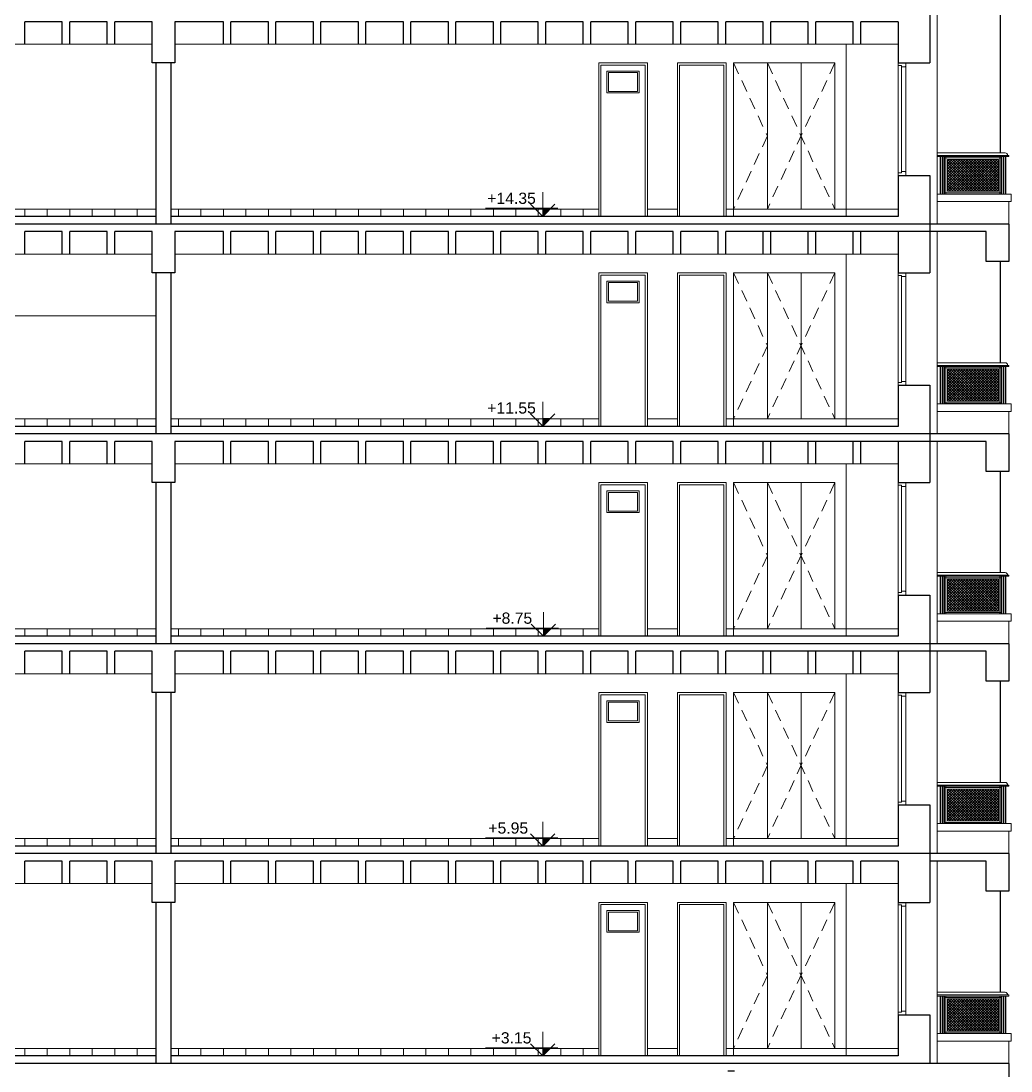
# Model space of a CAD drawing. Header units: millimetres. Extents: x 1578 to 2210, y 899 to 1032.
# Drawn here: x 2025.79 to 2039, y 935.13 to 949.14 of the extents above; entities that cross this region are included whole.
import ezdxf

# ---------------------------------------------------------------- set-up
doc = ezdxf.new("R2010")
doc.units = ezdxf.units.MM
doc.linetypes.add('HIDDEN2', pattern=[4.7625, 3.175, -1.5875])
for name, color, linetype, lineweight in [('CARPINTERIA', 7, 'Continuous', 18), ('COTAS', 7, 'Continuous', 15), ('ESTRUCTURA', 3, 'Continuous', 30), ('MUROS', 1, 'Continuous', 30), ('PISOS', 9, 'Continuous', 9), ('SANITARIOS', 7, 'Continuous', 20), ('TECHOS', 7, 'HIDDEN2', 15), ('TRAMAS', 7, 'Continuous', 15), ('UMBRALES', 7, 'Continuous', 18)]:
    doc.layers.add(name, color=color, linetype=linetype, lineweight=lineweight)
doc.styles.add('STYLE1', font='ARIAL.TTF')

msp = doc.modelspace()

# ---------------------------------------------------------------- hatches: boundary and pattern name
at = {"layer": 'COTAS', "ltscale": 0.05}
for points in [[(2032.752, 946.638), (2032.86, 946.638), (2032.752, 946.53)], [(2032.752, 943.841), (2032.86, 943.841), (2032.752, 943.733)], [(2032.762, 941.037), (2032.87, 941.037), (2032.762, 940.928)], [(2032.752, 938.237), (2032.86, 938.237), (2032.752, 938.128)], [(2032.752, 935.437), (2032.86, 935.437), (2032.752, 935.328)]]:
    msp.add_hatch(color=256, dxfattribs=at).paths.add_polyline_path(points)
at = {"layer": 'PISOS', "ltscale": 0.1}
h = msp.add_hatch(dxfattribs=at)
h.set_pattern_fill('ANSI37', color=256, scale=0.2, style=0)
h.set_pattern_definition([(45, (2051.583094, 870.92942), (-0.0176776695, 0.0176776695), []), (135, (2051.583094, 870.92942), (-0.0176776695, -0.0176776695), [])])
h.paths.add_polyline_path([(2038.151, 946.865), (2038.151, 947.29), (2038.831, 947.29), (2038.831, 946.865)])
h = msp.add_hatch(dxfattribs=at)
h.set_pattern_fill('ANSI37', color=256, scale=0.2, style=0)
h.set_pattern_definition([(45, (2051.583094, 868.12942), (-0.0176776695, 0.0176776695), []), (135, (2051.583094, 868.12942), (-0.0176776695, -0.0176776695), [])])
h.paths.add_polyline_path([(2038.151, 944.065), (2038.151, 944.49), (2038.831, 944.49), (2038.831, 944.065)])
h = msp.add_hatch(dxfattribs=at)
h.set_pattern_fill('ANSI37', color=256, scale=0.2, style=0)
h.set_pattern_definition([(45, (2051.583094, 865.32942), (-0.0176776695, 0.0176776695), []), (135, (2051.583094, 865.32942), (-0.0176776695, -0.0176776695), [])])
h.paths.add_polyline_path([(2038.151, 941.265), (2038.151, 941.69), (2038.831, 941.69), (2038.831, 941.265)])
h = msp.add_hatch(dxfattribs=at)
h.set_pattern_fill('ANSI37', color=256, scale=0.2, style=0)
h.set_pattern_definition([(45, (2051.583094, 862.52942), (-0.0176776695, 0.0176776695), []), (135, (2051.583094, 862.52942), (-0.0176776695, -0.0176776695), [])])
h.paths.add_polyline_path([(2038.151, 938.465), (2038.151, 938.89), (2038.831, 938.89), (2038.831, 938.465)])
h = msp.add_hatch(dxfattribs=at)
h.set_pattern_fill('ANSI37', color=256, scale=0.2, style=0)
h.set_pattern_definition([(45, (2051.583094, 859.72942), (-0.0176776695, 0.0176776695), []), (135, (2051.583094, 859.72942), (-0.0176776695, -0.0176776695), [])])
h.paths.add_polyline_path([(2038.151, 935.665), (2038.151, 936.09), (2038.831, 936.09), (2038.831, 935.665)])

# ---------------------------------------------------------------- linework, layer by layer
at = {"layer": 'CARPINTERIA', "ltscale": 0.05}
for p, q in [((2033.529, 948.548), (2034.119, 948.548)), ((2033.529, 948.548), (2033.529, 946.528)), ((2033.629, 948.448), (2034.019, 948.448)), ((2033.629, 948.448), (2033.629, 948.198)), ((2034.019, 948.448), (2034.019, 948.198)), ((2034.119, 948.548), (2034.119, 946.528)), ((2034.579, 948.548), (2035.169, 948.548)), ((2034.579, 948.548), (2034.579, 946.528)), ((2035.169, 948.548), (2035.169, 946.528)), ((2033.629, 948.198), (2034.019, 948.198)), ((2033.529, 945.748), (2034.119, 945.748)), ((2033.529, 945.748), (2033.529, 943.728)), ((2033.629, 945.648), (2034.019, 945.648)), ((2033.629, 945.648), (2033.629, 945.398)), ((2034.019, 945.648), (2034.019, 945.398)), ((2034.119, 945.748), (2034.119, 943.728)), ((2034.579, 945.748), (2035.169, 945.748)), ((2034.579, 945.748), (2034.579, 943.728)), ((2035.169, 945.748), (2035.169, 943.728)), ((2033.629, 945.398), (2034.019, 945.398)), ((2033.529, 942.948), (2034.119, 942.948)), ((2033.529, 942.948), (2033.529, 940.928)), ((2033.629, 942.848), (2034.019, 942.848)), ((2033.629, 942.848), (2033.629, 942.598)), ((2034.019, 942.848), (2034.019, 942.598)), ((2034.119, 942.948), (2034.119, 940.928)), ((2034.579, 942.948), (2035.169, 942.948)), ((2034.579, 942.948), (2034.579, 940.928)), ((2035.169, 942.948), (2035.169, 940.928)), ((2033.629, 942.598), (2034.019, 942.598)), ((2033.529, 940.148), (2034.119, 940.148)), ((2033.529, 940.148), (2033.529, 938.128)), ((2033.629, 940.048), (2034.019, 940.048)), ((2033.629, 940.048), (2033.629, 939.798)), ((2034.019, 940.048), (2034.019, 939.798)), ((2034.119, 940.148), (2034.119, 938.128)), ((2034.579, 940.148), (2035.169, 940.148)), ((2034.579, 940.148), (2034.579, 938.128)), ((2035.169, 940.148), (2035.169, 938.128)), ((2033.629, 939.798), (2034.019, 939.798)), ((2033.529, 937.348), (2034.119, 937.348)), ((2033.529, 937.348), (2033.529, 935.328)), ((2033.629, 937.248), (2034.019, 937.248)), ((2033.629, 937.248), (2033.629, 936.998)), ((2034.019, 937.248), (2034.019, 936.998)), ((2034.119, 937.348), (2034.119, 935.328)), ((2034.579, 937.348), (2035.169, 937.348)), ((2034.579, 937.348), (2034.579, 935.328)), ((2035.169, 937.348), (2035.169, 935.328)), ((2033.629, 936.998), (2034.019, 936.998))]:
    msp.add_line(p, q, dxfattribs=at)
at = {"layer": 'CARPINTERIA', "ltscale": 0.1}
for p, q in [((2035.749, 948.578), (2035.749, 946.628)), ((2036.199, 948.578), (2036.199, 946.628)), ((2035.749, 945.778), (2035.749, 943.828)), ((2036.199, 945.778), (2036.199, 943.828)), ((2035.749, 942.978), (2035.749, 941.028)), ((2036.199, 942.978), (2036.199, 941.028)), ((2035.749, 940.178), (2035.749, 938.228)), ((2036.199, 940.178), (2036.199, 938.228)), ((2035.749, 937.378), (2035.749, 935.428)), ((2036.199, 937.378), (2036.199, 935.428))]:
    msp.add_line(p, q, dxfattribs=at)
at = {"layer": 'CARPINTERIA'}
for p, q in [((2037.494, 948.578), (2037.494, 948.543)), ((2037.494, 948.578), (2037.594, 948.578)), ((2037.494, 948.543), (2037.539, 948.543)), ((2037.494, 948.543), (2037.494, 947.113)), ((2037.539, 948.543), (2037.539, 948.528)), ((2037.539, 948.528), (2037.589, 948.528)), ((2037.539, 948.528), (2037.539, 947.128)), ((2037.594, 948.578), (2037.594, 948.533)), ((2037.594, 948.533), (2037.594, 947.123)), ((2037.494, 947.113), (2037.539, 947.113)), ((2037.494, 947.078), (2037.494, 947.113)), ((2037.494, 947.078), (2037.594, 947.078)), ((2037.539, 947.113), (2037.539, 947.128)), ((2037.539, 947.128), (2037.589, 947.128)), ((2037.594, 947.078), (2037.594, 947.123)), ((2037.494, 945.778), (2037.494, 945.743)), ((2037.494, 945.778), (2037.594, 945.778)), ((2037.494, 945.743), (2037.539, 945.743)), ((2037.494, 945.743), (2037.494, 944.313)), ((2037.539, 945.743), (2037.539, 945.728)), ((2037.539, 945.728), (2037.589, 945.728)), ((2037.539, 945.728), (2037.539, 944.328)), ((2037.594, 945.778), (2037.594, 945.733)), ((2037.594, 945.733), (2037.594, 944.323)), ((2037.494, 944.313), (2037.539, 944.313)), ((2037.494, 944.278), (2037.494, 944.313)), ((2037.494, 944.278), (2037.594, 944.278)), ((2037.539, 944.313), (2037.539, 944.328)), ((2037.539, 944.328), (2037.589, 944.328)), ((2037.594, 944.278), (2037.594, 944.323)), ((2037.494, 942.978), (2037.494, 942.943)), ((2037.494, 942.978), (2037.594, 942.978)), ((2037.494, 942.943), (2037.539, 942.943)), ((2037.494, 942.943), (2037.494, 941.513)), ((2037.539, 942.943), (2037.539, 942.928)), ((2037.539, 942.928), (2037.589, 942.928)), ((2037.539, 942.928), (2037.539, 941.528)), ((2037.594, 942.978), (2037.594, 942.933)), ((2037.594, 942.933), (2037.594, 941.523)), ((2037.494, 941.513), (2037.539, 941.513)), ((2037.494, 941.478), (2037.494, 941.513)), ((2037.494, 941.478), (2037.594, 941.478)), ((2037.539, 941.513), (2037.539, 941.528)), ((2037.539, 941.528), (2037.589, 941.528)), ((2037.594, 941.478), (2037.594, 941.523)), ((2037.494, 940.178), (2037.494, 940.143)), ((2037.494, 940.178), (2037.594, 940.178)), ((2037.594, 940.178), (2037.594, 940.133)), ((2037.494, 940.143), (2037.539, 940.143)), ((2037.494, 940.143), (2037.494, 938.713)), ((2037.539, 940.143), (2037.539, 940.128)), ((2037.539, 940.128), (2037.589, 940.128)), ((2037.539, 940.128), (2037.539, 938.728)), ((2037.594, 940.133), (2037.594, 938.723)), ((2037.494, 938.713), (2037.539, 938.713)), ((2037.494, 938.678), (2037.494, 938.713)), ((2037.494, 938.678), (2037.594, 938.678)), ((2037.539, 938.713), (2037.539, 938.728)), ((2037.539, 938.728), (2037.589, 938.728)), ((2037.594, 938.678), (2037.594, 938.723)), ((2037.494, 937.378), (2037.494, 937.343)), ((2037.494, 937.378), (2037.594, 937.378)), ((2037.594, 937.378), (2037.594, 937.333)), ((2037.494, 937.343), (2037.539, 937.343)), ((2037.494, 937.343), (2037.494, 935.913)), ((2037.539, 937.343), (2037.539, 937.328)), ((2037.539, 937.328), (2037.589, 937.328)), ((2037.539, 937.328), (2037.539, 935.928)), ((2037.594, 937.333), (2037.594, 935.923)), ((2037.494, 935.913), (2037.539, 935.913)), ((2037.494, 935.878), (2037.494, 935.913)), ((2037.494, 935.878), (2037.594, 935.878)), ((2037.539, 935.913), (2037.539, 935.928)), ((2037.539, 935.928), (2037.589, 935.928)), ((2037.594, 935.878), (2037.594, 935.923))]:
    msp.add_line(p, q, dxfattribs=at)
for centre, start, end in [((2037.589, 948.533), 270, 0), ((2037.589, 947.123), 0, 90), ((2037.589, 945.733), 270, 0), ((2037.589, 944.323), 0, 90), ((2037.589, 942.933), 270, 0), ((2037.589, 941.523), 0, 90), ((2037.589, 940.133), 270, 0), ((2037.589, 938.723), 0, 90), ((2037.589, 937.333), 270, 0), ((2037.589, 935.923), 0, 90)]:
    msp.add_arc(centre, 0.005, start, end, dxfattribs=at)
at = {"layer": 'COTAS'}
for p, q in [((2022.194, 948.828), (2027.544, 948.828)), ((2027.844, 948.828), (2037.494, 948.828)), ((2022.194, 946.028), (2027.544, 946.028)), ((2027.844, 946.028), (2037.494, 946.028)), ((2027.594, 945.204), (2015.468, 945.204)), ((2022.194, 943.228), (2027.544, 943.228)), ((2027.844, 943.228), (2037.494, 943.228)), ((2022.194, 940.428), (2027.544, 940.428)), ((2027.844, 940.428), (2037.494, 940.428)), ((2022.194, 937.628), (2027.544, 937.628)), ((2027.844, 937.628), (2037.494, 937.628))]:
    msp.add_line(p, q, dxfattribs=at)
at = {"layer": 'COTAS', "ltscale": 0.1}
for p, q in [((2032.752, 946.53), (2032.752, 946.854)), ((2032.955, 946.638), (2031.989, 946.638)), ((2032.916, 946.53), (2032.199, 946.53)), ((2032.752, 943.733), (2032.752, 944.057)), ((2032.955, 943.728), (2031.989, 943.728)), ((2032.916, 943.733), (2032.199, 943.733)), ((2032.762, 940.928), (2032.762, 941.252)), ((2032.965, 941.037), (2031.999, 941.037)), ((2032.926, 940.928), (2032.209, 940.928)), ((2032.752, 938.128), (2032.752, 938.452)), ((2032.955, 938.237), (2031.989, 938.237)), ((2033.044, 938.128), (2032.199, 938.128)), ((2032.752, 935.328), (2032.752, 935.652)), ((2032.955, 935.437), (2031.989, 935.437)), ((2032.994, 935.328), (2032.276, 935.328))]:
    msp.add_line(p, q, dxfattribs=at)
at = {"layer": 'COTAS', "ltscale": 0.05}
for p, q in [((2032.752, 946.53), (2032.588, 946.693)), ((2032.915, 946.693), (2032.752, 946.53)), ((2032.752, 943.733), (2032.588, 943.896)), ((2032.915, 943.896), (2032.752, 943.733)), ((2032.762, 940.928), (2032.598, 941.091)), ((2032.925, 941.091), (2032.762, 940.928)), ((2032.752, 938.128), (2032.588, 938.291)), ((2032.915, 938.291), (2032.752, 938.128)), ((2032.752, 935.328), (2032.588, 935.491)), ((2032.915, 935.491), (2032.752, 935.328))]:
    msp.add_line(p, q, dxfattribs=at)
at = {"layer": 'ESTRUCTURA', "ltscale": 0.1}
for p, q in [((2038.854, 951.728), (2038.854, 947.378)), ((2025.844, 948.828), (2025.844, 949.128)), ((2026.344, 948.828), (2026.344, 949.128)), ((2026.444, 948.828), (2026.444, 949.128)), ((2026.944, 948.828), (2026.944, 949.128)), ((2027.044, 948.828), (2027.044, 949.128)), ((2028.494, 948.828), (2028.494, 949.128)), ((2028.594, 948.828), (2028.594, 949.128)), ((2029.094, 948.828), (2029.094, 949.128)), ((2029.194, 948.828), (2029.194, 949.128)), ((2029.694, 948.828), (2029.694, 949.128)), ((2030.294, 949.128), (2029.794, 949.128)), ((2029.794, 948.828), (2029.794, 949.128)), ((2030.294, 948.828), (2030.294, 949.128)), ((2030.894, 949.128), (2030.394, 949.128)), ((2030.394, 948.828), (2030.394, 949.128)), ((2030.894, 948.828), (2030.894, 949.128)), ((2031.494, 949.128), (2030.994, 949.128)), ((2030.994, 948.828), (2030.994, 949.128)), ((2031.494, 948.828), (2031.494, 949.128)), ((2032.094, 949.128), (2031.594, 949.128)), ((2031.594, 948.828), (2031.594, 949.128)), ((2032.094, 948.828), (2032.094, 949.128)), ((2032.694, 949.128), (2032.194, 949.128)), ((2032.194, 948.828), (2032.194, 949.128)), ((2032.694, 948.828), (2032.694, 949.128)), ((2033.294, 949.128), (2032.794, 949.128)), ((2032.794, 948.828), (2032.794, 949.128)), ((2033.294, 948.828), (2033.294, 949.128)), ((2033.394, 948.828), (2033.394, 949.128)), ((2033.894, 948.828), (2033.894, 949.128)), ((2034.494, 949.128), (2033.994, 949.128)), ((2033.994, 948.828), (2033.994, 949.128)), ((2034.494, 948.828), (2034.494, 949.128)), ((2035.094, 949.128), (2034.594, 949.128)), ((2034.594, 948.828), (2034.594, 949.128)), ((2035.094, 948.828), (2035.094, 949.128)), ((2035.694, 949.128), (2035.194, 949.128)), ((2035.194, 948.828), (2035.194, 949.128)), ((2035.694, 948.828), (2035.694, 949.128)), ((2036.294, 949.128), (2035.794, 949.128)), ((2035.794, 948.828), (2035.794, 949.128)), ((2036.294, 948.828), (2036.294, 949.128)), ((2036.894, 949.128), (2036.394, 949.128)), ((2036.394, 948.828), (2036.394, 949.128)), ((2036.894, 948.828), (2036.894, 949.128)), ((2037.494, 949.128), (2036.994, 949.128)), ((2036.994, 948.828), (2036.994, 949.128)), ((2037.494, 949.128), (2037.494, 948.578)), ((2037.494, 948.578), (2037.914, 948.578)), ((2037.914, 946.428), (2037.914, 945.778)), ((2037.914, 946.428), (2037.914, 945.778)), ((2025.844, 946.028), (2025.844, 946.328)), ((2026.344, 946.028), (2026.344, 946.328)), ((2026.444, 946.028), (2026.444, 946.328)), ((2026.944, 946.028), (2026.944, 946.328)), ((2027.044, 946.028), (2027.044, 946.328)), ((2028.494, 946.028), (2028.494, 946.328)), ((2028.594, 946.028), (2028.594, 946.328)), ((2029.094, 946.028), (2029.094, 946.328)), ((2029.194, 946.028), (2029.194, 946.328)), ((2029.694, 946.028), (2029.694, 946.328)), ((2030.294, 946.328), (2029.794, 946.328)), ((2029.794, 946.028), (2029.794, 946.328)), ((2030.294, 946.028), (2030.294, 946.328)), ((2030.894, 946.328), (2030.394, 946.328)), ((2030.394, 946.028), (2030.394, 946.328)), ((2030.894, 946.028), (2030.894, 946.328)), ((2031.494, 946.328), (2030.994, 946.328)), ((2030.994, 946.028), (2030.994, 946.328)), ((2031.494, 946.028), (2031.494, 946.328)), ((2032.094, 946.328), (2031.594, 946.328)), ((2031.594, 946.028), (2031.594, 946.328)), ((2032.094, 946.028), (2032.094, 946.328)), ((2032.694, 946.328), (2032.194, 946.328)), ((2032.194, 946.028), (2032.194, 946.328)), ((2032.694, 946.028), (2032.694, 946.328)), ((2033.294, 946.328), (2032.794, 946.328)), ((2032.794, 946.028), (2032.794, 946.328)), ((2033.294, 946.028), (2033.294, 946.328)), ((2033.394, 946.028), (2033.394, 946.328)), ((2033.894, 946.028), (2033.894, 946.328)), ((2034.494, 946.328), (2033.994, 946.328)), ((2033.994, 946.028), (2033.994, 946.328)), ((2034.494, 946.028), (2034.494, 946.328)), ((2035.094, 946.328), (2034.594, 946.328)), ((2034.594, 946.028), (2034.594, 946.328)), ((2035.094, 946.028), (2035.094, 946.328)), ((2035.694, 946.328), (2035.194, 946.328)), ((2035.194, 946.028), (2035.194, 946.328)), ((2035.694, 946.028), (2035.694, 946.328)), ((2036.294, 946.328), (2035.794, 946.328)), ((2035.794, 946.028), (2035.794, 946.328)), ((2036.294, 946.028), (2036.294, 946.328)), ((2036.894, 946.328), (2036.394, 946.328)), ((2036.394, 946.028), (2036.394, 946.328)), ((2036.894, 946.028), (2036.894, 946.328)), ((2037.494, 946.328), (2036.994, 946.328)), ((2036.994, 946.028), (2036.994, 946.328)), ((2037.494, 946.328), (2037.494, 945.778)), ((2038.854, 945.928), (2038.854, 944.578)), ((2037.494, 945.778), (2037.914, 945.778)), ((2037.914, 943.628), (2037.914, 942.978)), ((2025.844, 943.228), (2025.844, 943.528)), ((2026.344, 943.228), (2026.344, 943.528)), ((2026.444, 943.228), (2026.444, 943.528)), ((2026.944, 943.228), (2026.944, 943.528)), ((2027.044, 943.228), (2027.044, 943.528)), ((2028.494, 943.228), (2028.494, 943.528)), ((2028.594, 943.228), (2028.594, 943.528)), ((2029.094, 943.228), (2029.094, 943.528)), ((2029.194, 943.228), (2029.194, 943.528)), ((2029.694, 943.228), (2029.694, 943.528)), ((2030.294, 943.528), (2029.794, 943.528)), ((2029.794, 943.228), (2029.794, 943.528)), ((2030.294, 943.228), (2030.294, 943.528)), ((2030.894, 943.528), (2030.394, 943.528)), ((2030.394, 943.228), (2030.394, 943.528)), ((2030.894, 943.228), (2030.894, 943.528)), ((2031.494, 943.528), (2030.994, 943.528)), ((2030.994, 943.228), (2030.994, 943.528)), ((2031.494, 943.228), (2031.494, 943.528)), ((2032.094, 943.528), (2031.594, 943.528)), ((2031.594, 943.228), (2031.594, 943.528)), ((2032.094, 943.228), (2032.094, 943.528)), ((2032.694, 943.528), (2032.194, 943.528)), ((2032.194, 943.228), (2032.194, 943.528)), ((2032.694, 943.228), (2032.694, 943.528)), ((2033.294, 943.528), (2032.794, 943.528)), ((2032.794, 943.228), (2032.794, 943.528)), ((2033.294, 943.228), (2033.294, 943.528)), ((2033.394, 943.228), (2033.394, 943.528)), ((2033.894, 943.228), (2033.894, 943.528)), ((2034.494, 943.528), (2033.994, 943.528)), ((2033.994, 943.228), (2033.994, 943.528)), ((2034.494, 943.228), (2034.494, 943.528)), ((2035.094, 943.528), (2034.594, 943.528)), ((2034.594, 943.228), (2034.594, 943.528)), ((2035.094, 943.228), (2035.094, 943.528)), ((2035.694, 943.528), (2035.194, 943.528)), ((2035.194, 943.228), (2035.194, 943.528)), ((2035.694, 943.228), (2035.694, 943.528)), ((2036.294, 943.528), (2035.794, 943.528)), ((2035.794, 943.228), (2035.794, 943.528)), ((2036.294, 943.228), (2036.294, 943.528)), ((2036.894, 943.528), (2036.394, 943.528)), ((2036.394, 943.228), (2036.394, 943.528)), ((2036.894, 943.228), (2036.894, 943.528)), ((2037.494, 943.528), (2036.994, 943.528)), ((2036.994, 943.228), (2036.994, 943.528)), ((2037.494, 943.528), (2037.494, 942.978)), ((2038.854, 943.128), (2038.854, 941.778)), ((2037.494, 942.978), (2037.914, 942.978)), ((2037.914, 940.828), (2037.914, 940.178)), ((2025.844, 940.428), (2025.844, 940.728)), ((2026.344, 940.428), (2026.344, 940.728)), ((2026.444, 940.428), (2026.444, 940.728)), ((2026.944, 940.428), (2026.944, 940.728)), ((2027.044, 940.428), (2027.044, 940.728)), ((2028.494, 940.428), (2028.494, 940.728)), ((2028.594, 940.428), (2028.594, 940.728)), ((2029.094, 940.428), (2029.094, 940.728)), ((2029.194, 940.428), (2029.194, 940.728)), ((2029.694, 940.428), (2029.694, 940.728)), ((2030.294, 940.728), (2029.794, 940.728)), ((2029.794, 940.428), (2029.794, 940.728)), ((2030.294, 940.428), (2030.294, 940.728)), ((2030.894, 940.728), (2030.394, 940.728)), ((2030.394, 940.428), (2030.394, 940.728)), ((2030.894, 940.428), (2030.894, 940.728)), ((2031.494, 940.728), (2030.994, 940.728)), ((2030.994, 940.428), (2030.994, 940.728)), ((2031.494, 940.428), (2031.494, 940.728)), ((2032.094, 940.728), (2031.594, 940.728)), ((2031.594, 940.428), (2031.594, 940.728)), ((2032.094, 940.428), (2032.094, 940.728)), ((2032.694, 940.728), (2032.194, 940.728)), ((2032.194, 940.428), (2032.194, 940.728)), ((2032.694, 940.428), (2032.694, 940.728)), ((2033.294, 940.728), (2032.794, 940.728)), ((2032.794, 940.428), (2032.794, 940.728)), ((2033.294, 940.428), (2033.294, 940.728)), ((2033.394, 940.428), (2033.394, 940.728)), ((2033.894, 940.428), (2033.894, 940.728)), ((2034.494, 940.728), (2033.994, 940.728)), ((2033.994, 940.428), (2033.994, 940.728)), ((2034.494, 940.428), (2034.494, 940.728)), ((2035.094, 940.728), (2034.594, 940.728)), ((2034.594, 940.428), (2034.594, 940.728)), ((2035.094, 940.428), (2035.094, 940.728)), ((2035.694, 940.728), (2035.194, 940.728)), ((2035.194, 940.428), (2035.194, 940.728)), ((2035.694, 940.428), (2035.694, 940.728)), ((2036.294, 940.728), (2035.794, 940.728)), ((2035.794, 940.428), (2035.794, 940.728)), ((2036.294, 940.428), (2036.294, 940.728)), ((2036.894, 940.728), (2036.394, 940.728)), ((2036.394, 940.428), (2036.394, 940.728)), ((2036.894, 940.428), (2036.894, 940.728)), ((2037.494, 940.728), (2036.994, 940.728)), ((2036.994, 940.428), (2036.994, 940.728)), ((2037.494, 940.728), (2037.494, 940.178)), ((2038.854, 940.328), (2038.854, 938.978)), ((2037.494, 940.178), (2037.914, 940.178)), ((2037.914, 938.028), (2037.914, 937.378)), ((2025.844, 937.628), (2025.844, 937.928)), ((2026.344, 937.628), (2026.344, 937.928)), ((2026.444, 937.628), (2026.444, 937.928)), ((2026.944, 937.628), (2026.944, 937.928)), ((2027.044, 937.628), (2027.044, 937.928)), ((2028.494, 937.628), (2028.494, 937.928)), ((2028.594, 937.628), (2028.594, 937.928)), ((2029.094, 937.628), (2029.094, 937.928)), ((2029.194, 937.628), (2029.194, 937.928)), ((2029.694, 937.628), (2029.694, 937.928)), ((2030.294, 937.928), (2029.794, 937.928)), ((2029.794, 937.628), (2029.794, 937.928)), ((2030.294, 937.628), (2030.294, 937.928)), ((2030.894, 937.928), (2030.394, 937.928)), ((2030.394, 937.628), (2030.394, 937.928)), ((2030.894, 937.628), (2030.894, 937.928)), ((2031.494, 937.928), (2030.994, 937.928)), ((2030.994, 937.628), (2030.994, 937.928)), ((2031.494, 937.628), (2031.494, 937.928)), ((2032.094, 937.928), (2031.594, 937.928)), ((2031.594, 937.628), (2031.594, 937.928)), ((2032.094, 937.628), (2032.094, 937.928)), ((2032.694, 937.928), (2032.194, 937.928)), ((2032.194, 937.628), (2032.194, 937.928)), ((2032.694, 937.628), (2032.694, 937.928)), ((2033.294, 937.928), (2032.794, 937.928)), ((2032.794, 937.628), (2032.794, 937.928)), ((2033.294, 937.628), (2033.294, 937.928)), ((2033.394, 937.628), (2033.394, 937.928)), ((2033.894, 937.628), (2033.894, 937.928)), ((2034.494, 937.928), (2033.994, 937.928)), ((2033.994, 937.628), (2033.994, 937.928)), ((2034.494, 937.628), (2034.494, 937.928)), ((2035.094, 937.928), (2034.594, 937.928)), ((2034.594, 937.628), (2034.594, 937.928)), ((2035.094, 937.628), (2035.094, 937.928)), ((2035.694, 937.928), (2035.194, 937.928)), ((2035.194, 937.628), (2035.194, 937.928)), ((2035.694, 937.628), (2035.694, 937.928)), ((2036.294, 937.928), (2035.794, 937.928)), ((2035.794, 937.628), (2035.794, 937.928)), ((2036.294, 937.628), (2036.294, 937.928)), ((2036.894, 937.928), (2036.394, 937.928)), ((2036.394, 937.628), (2036.394, 937.928)), ((2036.894, 937.628), (2036.894, 937.928)), ((2037.494, 937.928), (2036.994, 937.928)), ((2036.994, 937.628), (2036.994, 937.928)), ((2037.494, 937.928), (2037.494, 937.378)), ((2038.854, 937.528), (2038.854, 936.178)), ((2037.494, 937.378), (2037.914, 937.378)), ((2035.224, 935.128), (2035.309, 935.128))]:
    msp.add_line(p, q, dxfattribs=at)
at = {"layer": 'ESTRUCTURA', "ltscale": 0.05}
for p, q in [((2026.344, 949.128), (2025.844, 949.128)), ((2026.344, 949.128), (2025.844, 949.128)), ((2026.944, 949.128), (2026.444, 949.128)), ((2026.944, 949.128), (2026.444, 949.128)), ((2027.544, 949.128), (2027.044, 949.128)), ((2027.544, 949.128), (2027.044, 949.128)), ((2027.544, 948.578), (2027.544, 949.128)), ((2027.844, 949.128), (2027.844, 948.578)), ((2028.494, 949.128), (2027.844, 949.128)), ((2028.494, 949.128), (2027.844, 949.128)), ((2029.094, 949.128), (2028.594, 949.128)), ((2029.094, 949.128), (2028.594, 949.128)), ((2029.244, 949.128), (2029.194, 949.128)), ((2029.694, 949.128), (2029.194, 949.128)), ((2029.694, 949.128), (2029.544, 949.128)), ((2030.294, 949.128), (2029.794, 949.128)), ((2030.294, 949.128), (2029.794, 949.128)), ((2030.894, 949.128), (2030.394, 949.128)), ((2030.894, 949.128), (2030.394, 949.128)), ((2031.494, 949.128), (2030.994, 949.128)), ((2031.494, 949.128), (2030.994, 949.128)), ((2032.094, 949.128), (2031.594, 949.128)), ((2032.094, 949.128), (2031.594, 949.128)), ((2032.694, 949.128), (2032.194, 949.128)), ((2032.694, 949.128), (2032.194, 949.128)), ((2033.294, 949.128), (2032.794, 949.128)), ((2033.294, 949.128), (2032.794, 949.128)), ((2033.634, 949.128), (2033.394, 949.128)), ((2033.894, 949.128), (2033.394, 949.128)), ((2034.494, 949.128), (2033.994, 949.128)), ((2035.094, 949.128), (2034.594, 949.128)), ((2035.694, 949.128), (2035.194, 949.128)), ((2036.294, 949.128), (2035.794, 949.128)), ((2036.894, 949.128), (2036.394, 949.128)), ((2037.494, 949.128), (2036.994, 949.128)), ((2027.844, 948.578), (2027.544, 948.578)), ((2038.969, 946.428), (2017.894, 946.428)), ((2038.969, 946.428), (2038.969, 945.928)), ((2026.344, 946.328), (2025.844, 946.328)), ((2026.344, 946.328), (2025.844, 946.328)), ((2026.944, 946.328), (2026.444, 946.328)), ((2026.944, 946.328), (2026.444, 946.328)), ((2027.544, 946.328), (2027.044, 946.328)), ((2027.544, 946.328), (2027.044, 946.328)), ((2027.544, 945.778), (2027.544, 946.328)), ((2027.844, 946.328), (2027.844, 945.778)), ((2028.494, 946.328), (2027.844, 946.328)), ((2028.494, 946.328), (2027.844, 946.328)), ((2029.094, 946.328), (2028.594, 946.328)), ((2029.094, 946.328), (2028.594, 946.328)), ((2029.244, 946.328), (2029.194, 946.328)), ((2029.694, 946.328), (2029.194, 946.328)), ((2029.694, 946.328), (2029.544, 946.328)), ((2030.294, 946.328), (2029.794, 946.328)), ((2030.294, 946.328), (2029.794, 946.328)), ((2030.894, 946.328), (2030.394, 946.328)), ((2030.894, 946.328), (2030.394, 946.328)), ((2031.494, 946.328), (2030.994, 946.328)), ((2031.494, 946.328), (2030.994, 946.328)), ((2032.094, 946.328), (2031.594, 946.328)), ((2032.094, 946.328), (2031.594, 946.328)), ((2032.694, 946.328), (2032.194, 946.328)), ((2032.694, 946.328), (2032.194, 946.328)), ((2033.294, 946.328), (2032.794, 946.328)), ((2033.294, 946.328), (2032.794, 946.328)), ((2033.634, 946.328), (2033.394, 946.328)), ((2033.894, 946.328), (2033.394, 946.328)), ((2034.494, 946.328), (2033.994, 946.328)), ((2035.094, 946.328), (2034.594, 946.328)), ((2035.694, 946.328), (2035.194, 946.328)), ((2038.669, 946.328), (2035.224, 946.328)), ((2036.294, 946.328), (2035.794, 946.328)), ((2036.894, 946.328), (2036.394, 946.328)), ((2037.494, 946.328), (2036.994, 946.328)), ((2038.669, 945.928), (2038.669, 946.328)), ((2038.969, 945.928), (2038.669, 945.928)), ((2027.844, 945.778), (2027.544, 945.778)), ((2038.969, 943.628), (2017.894, 943.628)), ((2038.969, 943.628), (2038.969, 943.128)), ((2026.344, 943.528), (2025.844, 943.528)), ((2026.344, 943.528), (2025.844, 943.528)), ((2026.944, 943.528), (2026.444, 943.528)), ((2026.944, 943.528), (2026.444, 943.528)), ((2027.544, 943.528), (2027.044, 943.528)), ((2027.544, 943.528), (2027.044, 943.528)), ((2027.544, 942.978), (2027.544, 943.528)), ((2027.844, 943.528), (2027.844, 942.978)), ((2028.494, 943.528), (2027.844, 943.528)), ((2028.494, 943.528), (2027.844, 943.528)), ((2029.094, 943.528), (2028.594, 943.528)), ((2029.094, 943.528), (2028.594, 943.528)), ((2029.244, 943.528), (2029.194, 943.528)), ((2029.694, 943.528), (2029.194, 943.528)), ((2029.694, 943.528), (2029.544, 943.528)), ((2030.294, 943.528), (2029.794, 943.528)), ((2030.294, 943.528), (2029.794, 943.528)), ((2030.894, 943.528), (2030.394, 943.528)), ((2030.894, 943.528), (2030.394, 943.528)), ((2031.494, 943.528), (2030.994, 943.528)), ((2031.494, 943.528), (2030.994, 943.528)), ((2032.094, 943.528), (2031.594, 943.528)), ((2032.094, 943.528), (2031.594, 943.528)), ((2032.694, 943.528), (2032.194, 943.528)), ((2032.694, 943.528), (2032.194, 943.528)), ((2033.294, 943.528), (2032.794, 943.528)), ((2033.294, 943.528), (2032.794, 943.528)), ((2033.634, 943.528), (2033.394, 943.528)), ((2033.894, 943.528), (2033.394, 943.528)), ((2034.494, 943.528), (2033.994, 943.528)), ((2035.094, 943.528), (2034.594, 943.528)), ((2035.694, 943.528), (2035.194, 943.528)), ((2038.669, 943.528), (2035.224, 943.528)), ((2036.294, 943.528), (2035.794, 943.528)), ((2036.894, 943.528), (2036.394, 943.528)), ((2037.494, 943.528), (2036.994, 943.528)), ((2038.669, 943.128), (2038.669, 943.528)), ((2038.969, 943.128), (2038.669, 943.128)), ((2027.844, 942.978), (2027.544, 942.978)), ((2038.969, 940.828), (2017.894, 940.828)), ((2038.969, 940.828), (2038.969, 940.328)), ((2026.344, 940.728), (2025.844, 940.728)), ((2026.344, 940.728), (2025.844, 940.728)), ((2026.944, 940.728), (2026.444, 940.728)), ((2026.944, 940.728), (2026.444, 940.728)), ((2027.544, 940.728), (2027.044, 940.728)), ((2027.544, 940.728), (2027.044, 940.728)), ((2027.544, 940.178), (2027.544, 940.728)), ((2027.844, 940.728), (2027.844, 940.178)), ((2028.494, 940.728), (2027.844, 940.728)), ((2028.494, 940.728), (2027.844, 940.728)), ((2029.094, 940.728), (2028.594, 940.728)), ((2029.094, 940.728), (2028.594, 940.728)), ((2029.244, 940.728), (2029.194, 940.728)), ((2029.694, 940.728), (2029.194, 940.728)), ((2029.694, 940.728), (2029.544, 940.728)), ((2030.294, 940.728), (2029.794, 940.728)), ((2030.294, 940.728), (2029.794, 940.728)), ((2030.894, 940.728), (2030.394, 940.728)), ((2030.894, 940.728), (2030.394, 940.728)), ((2031.494, 940.728), (2030.994, 940.728)), ((2031.494, 940.728), (2030.994, 940.728)), ((2032.094, 940.728), (2031.594, 940.728)), ((2032.094, 940.728), (2031.594, 940.728)), ((2032.694, 940.728), (2032.194, 940.728)), ((2032.694, 940.728), (2032.194, 940.728)), ((2033.294, 940.728), (2032.794, 940.728)), ((2033.294, 940.728), (2032.794, 940.728)), ((2033.634, 940.728), (2033.394, 940.728)), ((2033.894, 940.728), (2033.394, 940.728)), ((2034.494, 940.728), (2033.994, 940.728)), ((2035.094, 940.728), (2034.594, 940.728)), ((2035.694, 940.728), (2035.194, 940.728)), ((2038.669, 940.728), (2035.224, 940.728)), ((2036.294, 940.728), (2035.794, 940.728)), ((2036.894, 940.728), (2036.394, 940.728)), ((2037.494, 940.728), (2036.994, 940.728)), ((2038.669, 940.328), (2038.669, 940.728)), ((2038.969, 940.328), (2038.669, 940.328)), ((2027.844, 940.178), (2027.544, 940.178)), ((2038.969, 938.028), (2017.894, 938.028)), ((2038.969, 938.028), (2038.969, 937.528)), ((2026.344, 937.928), (2025.844, 937.928)), ((2026.344, 937.928), (2025.844, 937.928)), ((2026.944, 937.928), (2026.444, 937.928)), ((2026.944, 937.928), (2026.444, 937.928)), ((2027.544, 937.928), (2027.044, 937.928)), ((2027.544, 937.928), (2027.044, 937.928)), ((2027.544, 937.378), (2027.544, 937.928)), ((2027.844, 937.928), (2027.844, 937.378)), ((2028.494, 937.928), (2027.844, 937.928)), ((2028.494, 937.928), (2027.844, 937.928)), ((2029.094, 937.928), (2028.594, 937.928)), ((2029.094, 937.928), (2028.594, 937.928)), ((2029.244, 937.928), (2029.194, 937.928)), ((2029.694, 937.928), (2029.194, 937.928)), ((2029.694, 937.928), (2029.544, 937.928)), ((2030.294, 937.928), (2029.794, 937.928)), ((2030.294, 937.928), (2029.794, 937.928)), ((2030.894, 937.928), (2030.394, 937.928)), ((2030.894, 937.928), (2030.394, 937.928)), ((2031.494, 937.928), (2030.994, 937.928)), ((2031.494, 937.928), (2030.994, 937.928)), ((2032.094, 937.928), (2031.594, 937.928)), ((2032.094, 937.928), (2031.594, 937.928)), ((2032.694, 937.928), (2032.194, 937.928)), ((2032.694, 937.928), (2032.194, 937.928)), ((2033.294, 937.928), (2032.794, 937.928)), ((2033.294, 937.928), (2032.794, 937.928)), ((2033.634, 937.928), (2033.394, 937.928)), ((2033.894, 937.928), (2033.394, 937.928)), ((2034.494, 937.928), (2033.994, 937.928)), ((2035.094, 937.928), (2034.594, 937.928)), ((2035.694, 937.928), (2035.194, 937.928)), ((2036.294, 937.928), (2035.794, 937.928)), ((2036.894, 937.928), (2036.394, 937.928)), ((2037.494, 937.928), (2036.994, 937.928)), ((2038.669, 937.928), (2037.914, 937.928)), ((2038.669, 937.528), (2038.669, 937.928)), ((2038.969, 937.528), (2038.669, 937.528)), ((2027.844, 937.378), (2027.544, 937.378)), ((2038.969, 935.228), (2017.894, 935.228)), ((2038.969, 935.228), (2038.969, 934.728))]:
    msp.add_line(p, q, dxfattribs=at)
at = {"layer": 'MUROS'}
for p, q in [((2037.914, 950.728), (2037.914, 948.578)), ((2027.594, 948.578), (2027.594, 946.428)), ((2027.794, 948.578), (2027.794, 946.428)), ((2027.594, 945.778), (2027.594, 943.628)), ((2027.794, 945.778), (2027.794, 943.628)), ((2027.594, 942.978), (2027.594, 940.828)), ((2027.794, 942.978), (2027.794, 940.828)), ((2027.594, 940.178), (2027.594, 938.028)), ((2027.794, 940.178), (2027.794, 938.028)), ((2027.594, 937.378), (2027.594, 935.228)), ((2027.794, 937.378), (2027.794, 935.228))]:
    msp.add_line(p, q, dxfattribs=at)
at = {"layer": 'MUROS', "ltscale": 0.05}
for p, q in [((2037.494, 947.078), (2037.914, 947.078)), ((2037.494, 947.078), (2037.494, 946.528)), ((2037.914, 947.078), (2037.914, 946.428)), ((2027.594, 946.528), (2022.094, 946.528)), ((2037.494, 946.528), (2027.794, 946.528)), ((2037.494, 944.278), (2037.914, 944.278)), ((2037.494, 944.278), (2037.494, 943.728)), ((2037.914, 944.278), (2037.914, 943.628)), ((2027.594, 943.728), (2022.094, 943.728)), ((2037.494, 943.728), (2027.794, 943.728)), ((2037.494, 941.478), (2037.914, 941.478)), ((2037.494, 941.478), (2037.494, 940.928)), ((2037.914, 941.478), (2037.914, 940.828)), ((2027.594, 940.928), (2022.094, 940.928)), ((2037.494, 940.928), (2027.794, 940.928)), ((2037.494, 938.678), (2037.914, 938.678)), ((2037.494, 938.678), (2037.494, 938.128)), ((2037.914, 938.678), (2037.914, 938.028)), ((2027.594, 938.128), (2022.094, 938.128)), ((2037.494, 938.128), (2027.794, 938.128)), ((2037.494, 935.878), (2037.914, 935.878)), ((2037.494, 935.878), (2037.494, 935.328)), ((2037.914, 935.878), (2037.914, 935.228)), ((2027.594, 935.328), (2022.094, 935.328)), ((2037.494, 935.328), (2027.794, 935.328))]:
    msp.add_line(p, q, dxfattribs=at)
at = {"layer": 'PISOS'}
for p, q in [((2038.062, 947.328), (2038.062, 946.828)), ((2038.083, 947.328), (2038.083, 946.828)), ((2038.105, 947.328), (2038.105, 946.828)), ((2038.877, 947.328), (2038.877, 946.828)), ((2038.898, 947.328), (2038.898, 946.828)), ((2038.92, 947.328), (2038.92, 946.828)), ((2038.062, 944.528), (2038.062, 944.028)), ((2038.083, 944.528), (2038.083, 944.028)), ((2038.105, 944.528), (2038.105, 944.028)), ((2038.877, 944.528), (2038.877, 944.028)), ((2038.898, 944.528), (2038.898, 944.028)), ((2038.92, 944.528), (2038.92, 944.028)), ((2038.062, 941.728), (2038.062, 941.228)), ((2038.083, 941.728), (2038.083, 941.228)), ((2038.105, 941.728), (2038.105, 941.228)), ((2038.877, 941.728), (2038.877, 941.228)), ((2038.898, 941.728), (2038.898, 941.228)), ((2038.92, 941.728), (2038.92, 941.228)), ((2038.062, 938.928), (2038.062, 938.428)), ((2038.083, 938.928), (2038.083, 938.428)), ((2038.105, 938.928), (2038.105, 938.428)), ((2038.877, 938.928), (2038.877, 938.428)), ((2038.898, 938.928), (2038.898, 938.428)), ((2038.92, 938.928), (2038.92, 938.428)), ((2038.062, 936.128), (2038.062, 935.628)), ((2038.083, 936.128), (2038.083, 935.628)), ((2038.105, 936.128), (2038.105, 935.628)), ((2038.877, 936.128), (2038.877, 935.628)), ((2038.898, 936.128), (2038.898, 935.628)), ((2038.92, 936.128), (2038.92, 935.628))]:
    msp.add_line(p, q, dxfattribs=at)
at = {"layer": 'SANITARIOS'}
for p, q in [((2038.014, 947.378), (2038.919, 947.378)), ((2038.014, 947.343), (2038.969, 947.343)), ((2038.014, 947.328), (2038.969, 947.328)), ((2038.054, 947.328), (2038.054, 946.828)), ((2038.114, 947.328), (2038.114, 946.828)), ((2038.869, 947.328), (2038.869, 946.828)), ((2038.929, 947.328), (2038.929, 946.828)), ((2038.969, 947.328), (2038.969, 947.343)), ((2038.014, 944.578), (2038.919, 944.578)), ((2038.014, 944.543), (2038.969, 944.543)), ((2038.014, 944.528), (2038.969, 944.528)), ((2038.054, 944.528), (2038.054, 944.028)), ((2038.114, 944.528), (2038.114, 944.028)), ((2038.869, 944.528), (2038.869, 944.028)), ((2038.929, 944.528), (2038.929, 944.028)), ((2038.969, 944.528), (2038.969, 944.543)), ((2038.014, 941.778), (2038.919, 941.778)), ((2038.014, 941.743), (2038.969, 941.743)), ((2038.014, 941.728), (2038.969, 941.728)), ((2038.054, 941.728), (2038.054, 941.228)), ((2038.114, 941.728), (2038.114, 941.228)), ((2038.869, 941.728), (2038.869, 941.228)), ((2038.929, 941.728), (2038.929, 941.228)), ((2038.969, 941.728), (2038.969, 941.743)), ((2038.014, 938.978), (2038.919, 938.978)), ((2038.014, 938.943), (2038.969, 938.943)), ((2038.014, 938.928), (2038.969, 938.928)), ((2038.054, 938.928), (2038.054, 938.428)), ((2038.114, 938.928), (2038.114, 938.428)), ((2038.869, 938.928), (2038.869, 938.428)), ((2038.929, 938.928), (2038.929, 938.428)), ((2038.969, 938.928), (2038.969, 938.943)), ((2038.014, 936.178), (2038.919, 936.178)), ((2038.014, 936.143), (2038.969, 936.143)), ((2038.014, 936.128), (2038.969, 936.128)), ((2038.054, 936.128), (2038.054, 935.628)), ((2038.114, 936.128), (2038.114, 935.628)), ((2038.869, 936.128), (2038.869, 935.628)), ((2038.929, 936.128), (2038.929, 935.628)), ((2038.969, 936.128), (2038.969, 936.143))]:
    msp.add_line(p, q, dxfattribs=at)
for centre in [(2038.919, 947.343), (2038.919, 944.543), (2038.919, 941.743), (2038.919, 938.943), (2038.919, 936.143)]:
    msp.add_arc(centre, 0.035, 0, 90, dxfattribs=at)
at = {"layer": 'TECHOS', "ltscale": 0.05}
for p, q in [((2035.299, 948.578), (2035.749, 947.603)), ((2035.749, 948.578), (2036.649, 946.628)), ((2036.649, 948.578), (2035.749, 946.628)), ((2035.749, 947.603), (2035.299, 946.628)), ((2035.299, 945.778), (2035.749, 944.803)), ((2035.749, 945.778), (2036.649, 943.828)), ((2036.649, 945.778), (2035.749, 943.828)), ((2035.749, 944.803), (2035.299, 943.828)), ((2035.299, 942.978), (2035.749, 942.003)), ((2035.749, 942.978), (2036.649, 941.028)), ((2036.649, 942.978), (2035.749, 941.028)), ((2035.749, 942.003), (2035.299, 941.028)), ((2035.299, 940.178), (2035.749, 939.203)), ((2035.749, 940.178), (2036.649, 938.228)), ((2036.649, 940.178), (2035.749, 938.228)), ((2035.749, 939.203), (2035.299, 938.228)), ((2035.299, 937.378), (2035.749, 936.403)), ((2035.749, 937.378), (2036.649, 935.428)), ((2036.649, 937.378), (2035.749, 935.428)), ((2035.749, 936.403), (2035.299, 935.428))]:
    msp.add_line(p, q, dxfattribs=at)
at = {"layer": 'TRAMAS', "ltscale": 0.05}
for p, q in [((2033.609, 948.468), (2034.039, 948.468)), ((2033.609, 948.468), (2033.609, 948.178)), ((2034.039, 948.468), (2034.039, 948.178)), ((2033.609, 948.178), (2034.039, 948.178)), ((2025.844, 946.628), (2025.844, 946.528)), ((2026.144, 946.628), (2026.144, 946.528)), ((2026.444, 946.628), (2026.444, 946.528)), ((2026.744, 946.628), (2026.744, 946.528)), ((2027.044, 946.628), (2027.044, 946.528)), ((2027.344, 946.628), (2027.344, 946.528)), ((2027.894, 946.628), (2027.894, 946.528)), ((2028.194, 946.628), (2028.194, 946.528)), ((2028.494, 946.628), (2028.494, 946.528)), ((2028.794, 946.628), (2028.794, 946.528)), ((2029.094, 946.628), (2029.094, 946.528)), ((2029.394, 946.628), (2029.394, 946.528)), ((2029.694, 946.628), (2029.694, 946.528)), ((2029.994, 946.628), (2029.994, 946.528)), ((2030.294, 946.628), (2030.294, 946.528)), ((2030.594, 946.628), (2030.594, 946.528)), ((2030.894, 946.628), (2030.894, 946.528)), ((2031.194, 946.628), (2031.194, 946.528)), ((2031.494, 946.628), (2031.494, 946.528)), ((2031.794, 946.628), (2031.794, 946.528)), ((2032.094, 946.628), (2032.094, 946.528)), ((2032.394, 946.628), (2032.394, 946.528)), ((2032.694, 946.628), (2032.694, 946.528)), ((2032.994, 946.628), (2032.994, 946.528)), ((2033.294, 946.628), (2033.294, 946.528)), ((2035.299, 946.628), (2035.299, 946.528)), ((2033.609, 945.668), (2034.039, 945.668)), ((2033.609, 945.668), (2033.609, 945.378)), ((2034.039, 945.668), (2034.039, 945.378)), ((2033.609, 945.378), (2034.039, 945.378)), ((2025.844, 943.828), (2025.844, 943.728)), ((2026.144, 943.828), (2026.144, 943.728)), ((2026.444, 943.828), (2026.444, 943.728)), ((2026.744, 943.828), (2026.744, 943.728)), ((2027.044, 943.828), (2027.044, 943.728)), ((2027.344, 943.828), (2027.344, 943.728)), ((2027.894, 943.828), (2027.894, 943.728)), ((2028.194, 943.828), (2028.194, 943.728)), ((2028.494, 943.828), (2028.494, 943.728)), ((2028.794, 943.828), (2028.794, 943.728)), ((2029.094, 943.828), (2029.094, 943.728)), ((2029.394, 943.828), (2029.394, 943.728)), ((2029.694, 943.828), (2029.694, 943.728)), ((2029.994, 943.828), (2029.994, 943.728)), ((2030.294, 943.828), (2030.294, 943.728)), ((2030.594, 943.828), (2030.594, 943.728)), ((2030.894, 943.828), (2030.894, 943.728)), ((2031.194, 943.828), (2031.194, 943.728)), ((2031.494, 943.828), (2031.494, 943.728)), ((2031.794, 943.828), (2031.794, 943.728)), ((2032.094, 943.828), (2032.094, 943.728)), ((2032.394, 943.828), (2032.394, 943.728)), ((2032.694, 943.828), (2032.694, 943.728)), ((2032.994, 943.828), (2032.994, 943.728)), ((2033.294, 943.828), (2033.294, 943.728)), ((2035.299, 943.828), (2035.299, 943.728)), ((2033.609, 942.868), (2034.039, 942.868)), ((2033.609, 942.868), (2033.609, 942.578)), ((2034.039, 942.868), (2034.039, 942.578)), ((2033.609, 942.578), (2034.039, 942.578)), ((2025.844, 941.028), (2025.844, 940.928)), ((2026.144, 941.028), (2026.144, 940.928)), ((2026.444, 941.028), (2026.444, 940.928)), ((2026.744, 941.028), (2026.744, 940.928)), ((2027.044, 941.028), (2027.044, 940.928)), ((2027.344, 941.028), (2027.344, 940.928)), ((2027.894, 941.028), (2027.894, 940.928)), ((2028.194, 941.028), (2028.194, 940.928)), ((2028.494, 941.028), (2028.494, 940.928)), ((2028.794, 941.028), (2028.794, 940.928)), ((2029.094, 941.028), (2029.094, 940.928)), ((2029.394, 941.028), (2029.394, 940.928)), ((2029.694, 941.028), (2029.694, 940.928)), ((2029.994, 941.028), (2029.994, 940.928)), ((2030.294, 941.028), (2030.294, 940.928)), ((2030.594, 941.028), (2030.594, 940.928)), ((2030.894, 941.028), (2030.894, 940.928)), ((2031.194, 941.028), (2031.194, 940.928)), ((2031.494, 941.028), (2031.494, 940.928)), ((2031.794, 941.028), (2031.794, 940.928)), ((2032.094, 941.028), (2032.094, 940.928)), ((2032.394, 941.028), (2032.394, 940.928)), ((2032.694, 941.028), (2032.694, 940.928)), ((2032.994, 941.028), (2032.994, 940.928)), ((2033.294, 941.028), (2033.294, 940.928)), ((2035.299, 941.028), (2035.299, 940.928)), ((2033.609, 940.068), (2034.039, 940.068)), ((2033.609, 940.068), (2033.609, 939.778)), ((2034.039, 940.068), (2034.039, 939.778)), ((2033.609, 939.778), (2034.039, 939.778)), ((2025.844, 938.228), (2025.844, 938.128)), ((2026.144, 938.228), (2026.144, 938.128)), ((2026.444, 938.228), (2026.444, 938.128)), ((2026.744, 938.228), (2026.744, 938.128)), ((2027.044, 938.228), (2027.044, 938.128)), ((2027.344, 938.228), (2027.344, 938.128)), ((2027.894, 938.228), (2027.894, 938.128)), ((2028.194, 938.228), (2028.194, 938.128)), ((2028.494, 938.228), (2028.494, 938.128)), ((2028.794, 938.228), (2028.794, 938.128)), ((2029.094, 938.228), (2029.094, 938.128)), ((2029.394, 938.228), (2029.394, 938.128)), ((2029.694, 938.228), (2029.694, 938.128)), ((2029.994, 938.228), (2029.994, 938.128)), ((2030.294, 938.228), (2030.294, 938.128)), ((2030.594, 938.228), (2030.594, 938.128)), ((2030.894, 938.228), (2030.894, 938.128)), ((2031.194, 938.228), (2031.194, 938.128)), ((2031.494, 938.228), (2031.494, 938.128)), ((2031.794, 938.228), (2031.794, 938.128)), ((2032.094, 938.228), (2032.094, 938.128)), ((2032.394, 938.228), (2032.394, 938.128)), ((2032.694, 938.228), (2032.694, 938.128)), ((2032.994, 938.228), (2032.994, 938.128)), ((2033.294, 938.228), (2033.294, 938.128)), ((2035.299, 938.228), (2035.299, 938.128)), ((2033.609, 937.268), (2034.039, 937.268)), ((2033.609, 937.268), (2033.609, 936.978)), ((2034.039, 937.268), (2034.039, 936.978)), ((2033.609, 936.978), (2034.039, 936.978)), ((2025.844, 935.428), (2025.844, 935.328)), ((2026.144, 935.428), (2026.144, 935.328)), ((2026.444, 935.428), (2026.444, 935.328)), ((2026.744, 935.428), (2026.744, 935.328)), ((2027.044, 935.428), (2027.044, 935.328)), ((2027.344, 935.428), (2027.344, 935.328)), ((2027.894, 935.428), (2027.894, 935.328)), ((2028.194, 935.428), (2028.194, 935.328)), ((2028.494, 935.428), (2028.494, 935.328)), ((2028.794, 935.428), (2028.794, 935.328)), ((2029.094, 935.428), (2029.094, 935.328)), ((2029.394, 935.428), (2029.394, 935.328)), ((2029.694, 935.428), (2029.694, 935.328)), ((2029.994, 935.428), (2029.994, 935.328)), ((2030.294, 935.428), (2030.294, 935.328)), ((2030.594, 935.428), (2030.594, 935.328)), ((2030.894, 935.428), (2030.894, 935.328)), ((2031.194, 935.428), (2031.194, 935.328)), ((2031.494, 935.428), (2031.494, 935.328)), ((2031.794, 935.428), (2031.794, 935.328)), ((2032.094, 935.428), (2032.094, 935.328)), ((2032.394, 935.428), (2032.394, 935.328)), ((2032.694, 935.428), (2032.694, 935.328)), ((2032.994, 935.428), (2032.994, 935.328)), ((2033.294, 935.428), (2033.294, 935.328)), ((2035.299, 935.428), (2035.299, 935.328))]:
    msp.add_line(p, q, dxfattribs=at)
at = {"layer": 'TRAMAS'}
for p, q in [((2038.151, 947.29), (2038.831, 947.29)), ((2038.151, 947.29), (2038.151, 946.865)), ((2038.831, 947.29), (2038.831, 946.865)), ((2038.831, 946.865), (2038.151, 946.865)), ((2038.151, 944.49), (2038.831, 944.49)), ((2038.151, 944.49), (2038.151, 944.065)), ((2038.831, 944.49), (2038.831, 944.065)), ((2038.831, 944.065), (2038.151, 944.065)), ((2038.151, 941.69), (2038.831, 941.69)), ((2038.151, 941.69), (2038.151, 941.265)), ((2038.831, 941.69), (2038.831, 941.265)), ((2038.831, 941.265), (2038.151, 941.265)), ((2038.151, 938.89), (2038.831, 938.89)), ((2038.151, 938.89), (2038.151, 938.465)), ((2038.831, 938.89), (2038.831, 938.465)), ((2038.831, 938.465), (2038.151, 938.465)), ((2038.151, 936.09), (2038.831, 936.09)), ((2038.151, 936.09), (2038.151, 935.665)), ((2038.831, 936.09), (2038.831, 935.665)), ((2038.831, 935.665), (2038.151, 935.665))]:
    msp.add_line(p, q, dxfattribs=at)
at = {"layer": 'UMBRALES', "ltscale": 0.1}
for p, q in [((2038.014, 950.578), (2038.014, 946.428)), ((2034.154, 949.128), (2034.494, 949.128)), ((2034.594, 949.128), (2035.094, 949.128)), ((2038.999, 946.828), (2038.014, 946.828)), ((2038.999, 946.828), (2038.999, 946.728)), ((2038.999, 946.728), (2038.014, 946.728)), ((2038.969, 946.728), (2038.969, 946.328)), ((2034.154, 946.328), (2034.494, 946.328)), ((2034.594, 946.328), (2035.094, 946.328)), ((2038.014, 946.328), (2038.014, 943.628)), ((2038.999, 944.028), (2038.014, 944.028)), ((2038.999, 944.028), (2038.999, 943.928)), ((2038.999, 943.928), (2038.014, 943.928)), ((2038.969, 943.928), (2038.969, 943.528)), ((2034.154, 943.528), (2034.494, 943.528)), ((2034.594, 943.528), (2035.094, 943.528)), ((2038.014, 943.528), (2038.014, 940.828)), ((2038.999, 941.228), (2038.014, 941.228)), ((2038.999, 941.228), (2038.999, 941.128)), ((2038.999, 941.128), (2038.014, 941.128)), ((2038.969, 941.128), (2038.969, 940.728)), ((2034.154, 940.728), (2034.494, 940.728)), ((2034.594, 940.728), (2035.094, 940.728)), ((2038.014, 940.728), (2038.014, 938.028)), ((2038.999, 938.428), (2038.014, 938.428)), ((2038.999, 938.428), (2038.999, 938.328)), ((2038.999, 938.328), (2038.014, 938.328)), ((2038.969, 938.328), (2038.969, 937.928)), ((2034.154, 937.928), (2034.494, 937.928)), ((2034.594, 937.928), (2035.094, 937.928)), ((2038.014, 937.928), (2038.014, 935.228)), ((2038.999, 935.628), (2038.014, 935.628)), ((2038.999, 935.628), (2038.999, 935.528)), ((2038.999, 935.528), (2038.014, 935.528)), ((2038.969, 935.528), (2038.969, 935.128))]:
    msp.add_line(p, q, dxfattribs=at)
at = {"layer": 'UMBRALES', "ltscale": 0.05}
for p, q in [((2036.799, 948.828), (2036.799, 946.528)), ((2033.499, 948.578), (2034.149, 948.578)), ((2033.499, 948.578), (2033.499, 946.528)), ((2034.149, 948.578), (2034.149, 946.528)), ((2034.549, 948.578), (2035.199, 948.578)), ((2034.549, 948.578), (2034.549, 946.528)), ((2035.199, 948.578), (2035.199, 946.528)), ((2035.299, 948.578), (2036.649, 948.578)), ((2035.299, 948.578), (2035.299, 946.628)), ((2036.649, 948.578), (2036.649, 946.628)), ((2027.594, 946.628), (2023.494, 946.628)), ((2033.499, 946.628), (2027.794, 946.628)), ((2034.549, 946.628), (2034.149, 946.628)), ((2037.494, 946.628), (2035.199, 946.628)), ((2036.799, 946.028), (2036.799, 943.728)), ((2033.499, 945.778), (2034.149, 945.778)), ((2033.499, 945.778), (2033.499, 943.728)), ((2034.149, 945.778), (2034.149, 943.728)), ((2034.549, 945.778), (2035.199, 945.778)), ((2034.549, 945.778), (2034.549, 943.728)), ((2035.199, 945.778), (2035.199, 943.728)), ((2035.299, 945.778), (2036.649, 945.778)), ((2035.299, 945.778), (2035.299, 943.828)), ((2036.649, 945.778), (2036.649, 943.828)), ((2027.594, 943.828), (2023.399, 943.828)), ((2033.499, 943.828), (2027.794, 943.828)), ((2034.549, 943.828), (2034.149, 943.828)), ((2037.494, 943.828), (2035.199, 943.828)), ((2036.799, 943.228), (2036.799, 940.928)), ((2033.499, 942.978), (2034.149, 942.978)), ((2033.499, 942.978), (2033.499, 940.928)), ((2034.149, 942.978), (2034.149, 940.928)), ((2034.549, 942.978), (2035.199, 942.978)), ((2034.549, 942.978), (2034.549, 940.928)), ((2035.199, 942.978), (2035.199, 940.928)), ((2035.299, 942.978), (2036.649, 942.978)), ((2035.299, 942.978), (2035.299, 941.028)), ((2036.649, 942.978), (2036.649, 941.028)), ((2027.594, 941.028), (2023.399, 941.028)), ((2033.499, 941.028), (2027.794, 941.028)), ((2034.549, 941.028), (2034.149, 941.028)), ((2037.494, 941.028), (2035.199, 941.028)), ((2036.799, 940.428), (2036.799, 938.128)), ((2033.499, 940.178), (2034.149, 940.178)), ((2033.499, 940.178), (2033.499, 938.128)), ((2034.149, 940.178), (2034.149, 938.128)), ((2034.549, 940.178), (2035.199, 940.178)), ((2034.549, 940.178), (2034.549, 938.128)), ((2035.199, 940.178), (2035.199, 938.128)), ((2035.299, 940.178), (2036.649, 940.178)), ((2035.299, 940.178), (2035.299, 938.228)), ((2036.649, 940.178), (2036.649, 938.228)), ((2027.594, 938.228), (2023.399, 938.228)), ((2033.499, 938.228), (2027.794, 938.228)), ((2034.549, 938.228), (2034.149, 938.228)), ((2037.494, 938.228), (2035.199, 938.228)), ((2036.799, 937.628), (2036.799, 935.328)), ((2033.499, 937.378), (2034.149, 937.378)), ((2033.499, 937.378), (2033.499, 935.328)), ((2034.149, 937.378), (2034.149, 935.328)), ((2034.549, 937.378), (2035.199, 937.378)), ((2034.549, 937.378), (2034.549, 935.328)), ((2035.199, 937.378), (2035.199, 935.328)), ((2035.299, 937.378), (2036.649, 937.378)), ((2035.299, 937.378), (2035.299, 935.428)), ((2036.649, 937.378), (2036.649, 935.428)), ((2027.594, 935.428), (2023.399, 935.428)), ((2033.499, 935.428), (2027.794, 935.428)), ((2034.549, 935.428), (2034.149, 935.428)), ((2037.494, 935.428), (2035.199, 935.428))]:
    msp.add_line(p, q, dxfattribs=at)
at = {"layer": 'UMBRALES'}
for p, q in [((2038.131, 947.328), (2038.131, 946.828)), ((2038.851, 947.328), (2038.851, 946.828)), ((2038.114, 947.31), (2038.869, 947.31)), ((2038.869, 946.845), (2038.114, 946.845)), ((2038.131, 944.528), (2038.131, 944.028)), ((2038.851, 944.528), (2038.851, 944.028)), ((2038.114, 944.51), (2038.869, 944.51)), ((2038.869, 944.045), (2038.114, 944.045)), ((2038.131, 941.728), (2038.131, 941.228)), ((2038.851, 941.728), (2038.851, 941.228)), ((2038.114, 941.71), (2038.869, 941.71)), ((2038.869, 941.245), (2038.114, 941.245)), ((2038.131, 938.928), (2038.131, 938.428)), ((2038.851, 938.928), (2038.851, 938.428)), ((2038.114, 938.91), (2038.869, 938.91)), ((2038.869, 938.445), (2038.114, 938.445)), ((2038.131, 936.128), (2038.131, 935.628)), ((2038.851, 936.128), (2038.851, 935.628)), ((2038.114, 936.11), (2038.869, 936.11)), ((2038.869, 935.645), (2038.114, 935.645))]:
    msp.add_line(p, q, dxfattribs=at)

# ---------------------------------------------------------------- texts
at = {"layer": 'COTAS', "ltscale": 0.1, "char_height": 0.15, "attachment_point": 5, "style": 'STYLE1'}
for s, insert in [('+14.35', (2032.337, 946.771)), ('+11.55', (2032.337, 943.974)), ('+8.75', (2032.347, 941.169)), ('+5.95', (2032.293, 938.369)), ('+3.15', (2032.337, 935.569))]:
    msp.add_mtext(s, dxfattribs=dict(at, insert=insert))

doc.saveas('drawing.dxf')
